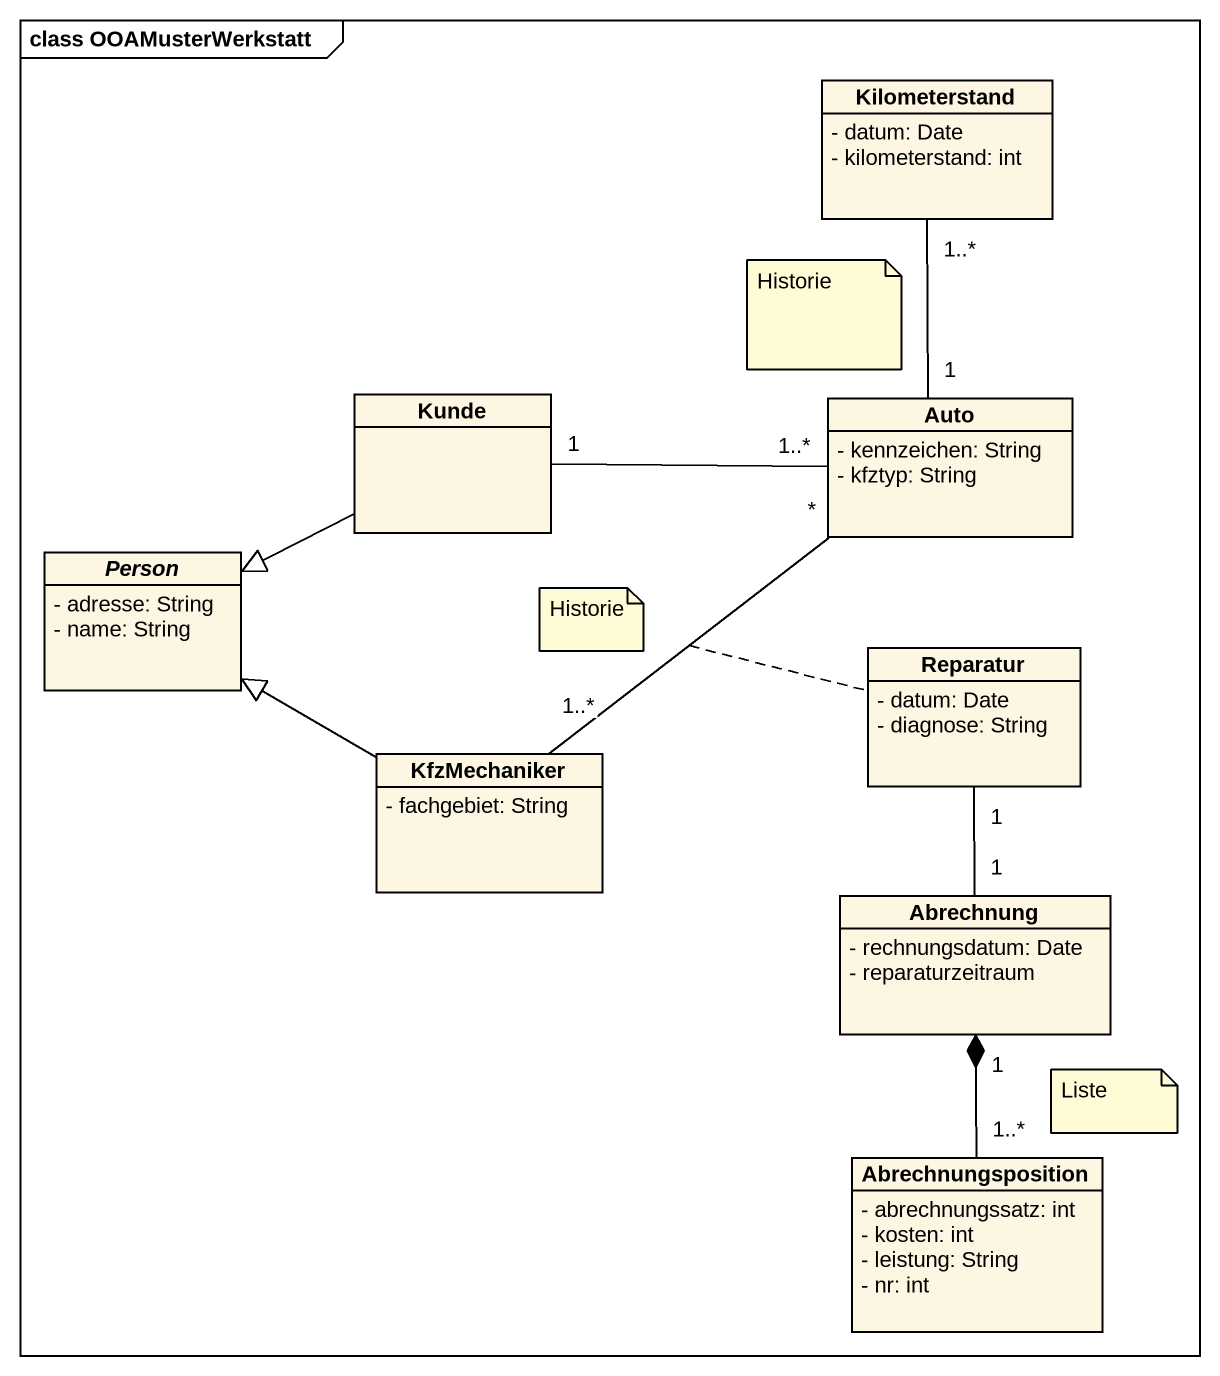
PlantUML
@startuml
mainframe class OOAMusterWerkstatt
hide circle
hide empty members
skinparam classAttributeIconSize 0
class Kilometerstand {
  - datum: Date
  - kilometerstand: int
}
class Kunde
class Auto {
  - kennzeichen: String
  - kfztyp: String
}
abstract class "Person" as Person_ {
  - adresse: String
  - name: String
}
class Reparatur {
  - datum: Date
  - diagnose: String
}
class KfzMechaniker {
  - fachgebiet: String
}
class Abrechnung {
  - rechnungsdatum: Date
  - reparaturzeitraum
}
class Abrechnungsposition {
  - abrechnungssatz: int
  - kosten: int
  - leistung: String
  - nr: int
}
Kunde -left-|> Person_
Auto "1" -up- "1..*" Kilometerstand
Auto "1..*" -left- "1" Kunde
KfzMechaniker "1..*" -up- "*" Auto
(KfzMechaniker, Auto) .. Reparatur
KfzMechaniker -left-|> Person_
Abrechnung "1" -up- "1" Reparatur
Abrechnungsposition "1..*" -up-* "1" Abrechnung
note as N1
  Historie
end note
note as N2
  Historie
end note
note as N3
  Liste
end note
@enduml
